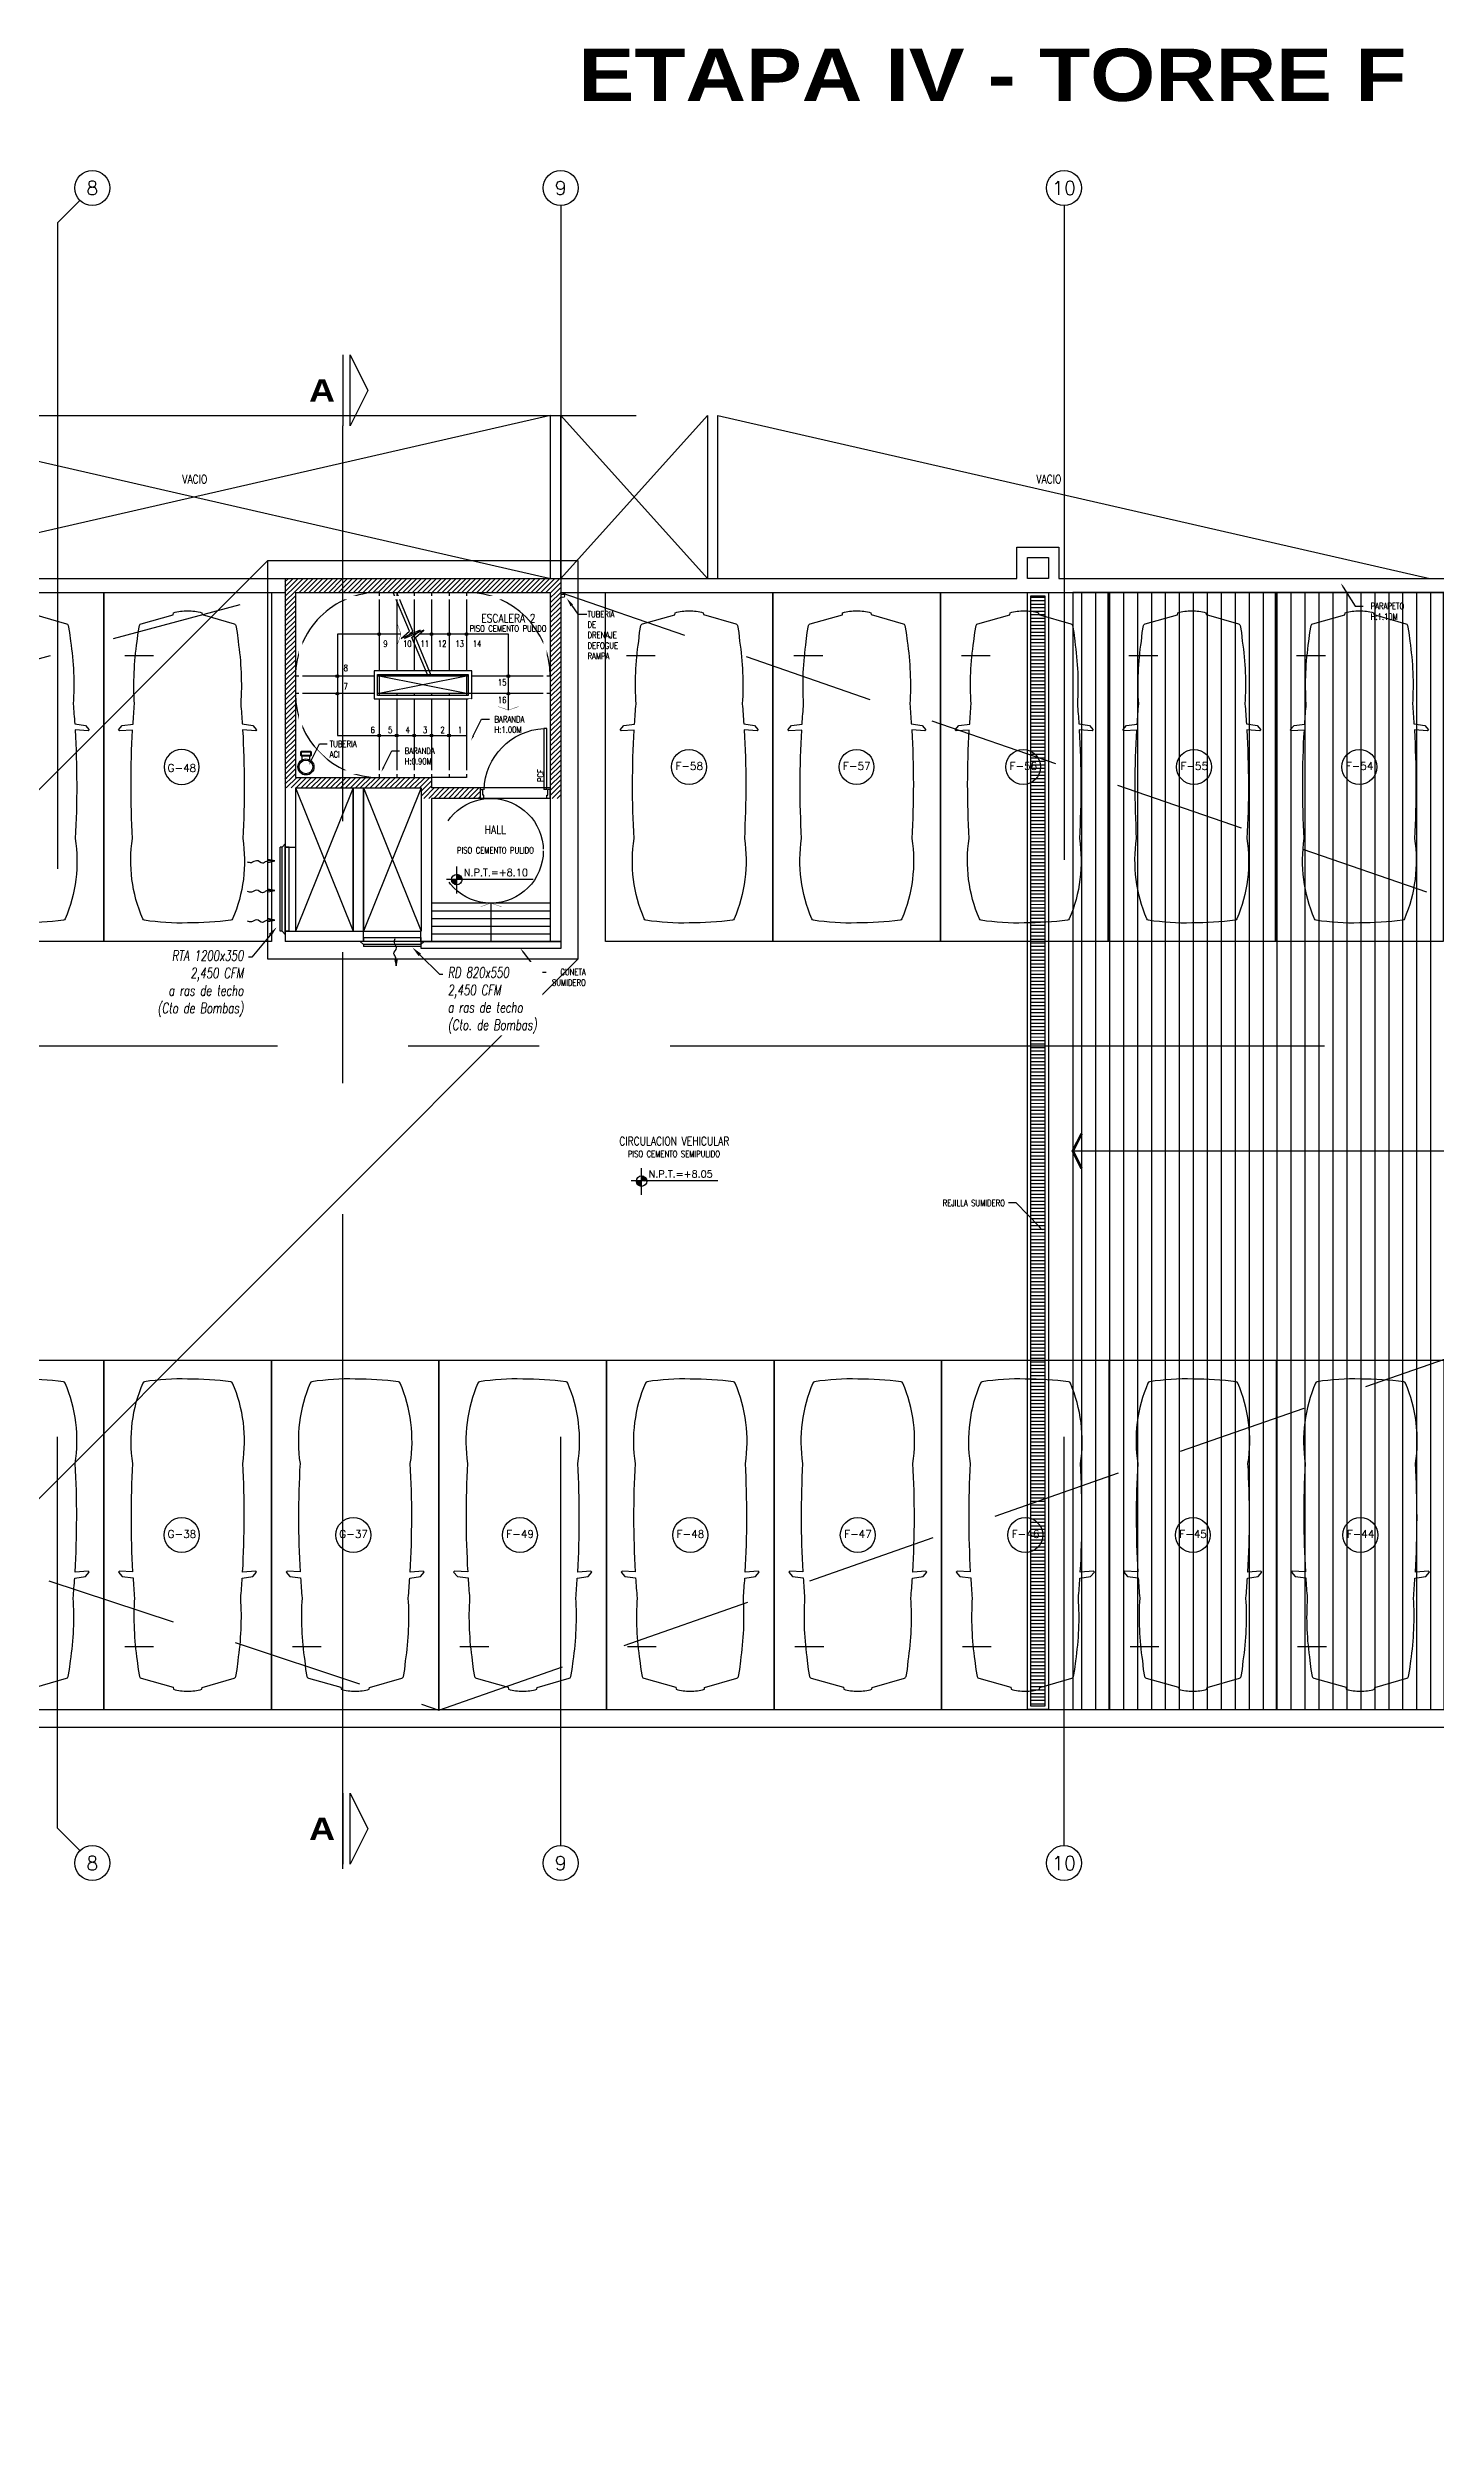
# Model space of a CAD drawing. Extents: x 226317 to 226469, y 8188101 to 8188260.
# Drawn here: x 226388.5 to 226408.38, y 8188101.45 to 8188135.71 of the extents above; entities that cross this region are included whole.
import ezdxf
from ezdxf import colors
from ezdxf.entities.mleader import LeaderData, LeaderLine
from ezdxf.enums import TextEntityAlignment as Align
from ezdxf.math import Vec2, Vec3

# ---------------------------------------------------------------- set-up
doc = ezdxf.new("R2010")
doc.units = 0
doc.header["$LTSCALE"] = 15
doc.set_wipeout_variables(frame=1)
for name, pattern in [('CENTER', [2, 1.25, -0.25, 0.25, -0.25]), ('HIDDEN2', [0.1875, 0.125, -0.0625]), ('PHANTOM', [2.5, 1.25, -0.25, 0.25, -0.25, 0.25, -0.25]), ('PHANTOM2', [1.25, 0.625, -0.125, 0.125, -0.125, 0.125, -0.125])]:
    doc.linetypes.add(name, pattern=pattern)
doc.layers.get('0').update_dxf_attribs({"color": 250})
for name, color, linetype in [('A-BARANDAS', 250, 'Continuous'), ('A-EJES', 250, 'PHANTOM'), ('A-HATCH', 250, 'Continuous'), ('A-LINEAS', 250, 'Continuous'), ('A-MOBILIARIO', 250, 'Continuous'), ('A-MURO BAJO', 250, 'Continuous'), ('A-NIVELES-NPT', 252, 'Continuous'), ('A-NUMERO ESTAC', 250, 'Continuous'), ('A-PROYECCIONES', 250, 'HIDDEN2'), ('A-PUERTAS', 250, 'Continuous'), ('A-TEXTO-ACABADO PISO', 250, 'Continuous'), ('A-TEXTO-AMBIENTES', 252, 'Continuous'), ('A-TEXTO-INDICACIONES', 250, 'Continuous'), ('A_50_CortesElev', 250, 'CENTER'), ('DLP_MURO BAJO', 250, 'Continuous'), ('L-03_EQUIP-ACCES', 160, 'Continuous'), ('L-04_EQ-MED-CONT', 191, 'Continuous'), ('L-06_EQ-FIN-CONT', 141, 'Continuous'), ('L11 Borde Laminas y Ejes', 150, 'Continuous'), ('L3 Equipos y Ductos', 160, 'Continuous'), ('L4 Linea mediana', 191, 'Continuous'), ('L6 Linea fina', 141, 'Continuous'), ('MURO CF 120', 250, 'Continuous')]:
    doc.layers.add(name, color=color, linetype=linetype)
doc.layers.add('A-MUROS', color=252, linetype='Continuous', lineweight=30)
doc.styles.add('JNV ING', font='romans.shx', dxfattribs={"width": 0.7, "oblique": 8, "height": 0.15})
doc.styles.add('R160-75', font='ariblk.ttf', dxfattribs={"height": 0.6})
doc.styles.add('R80', font='romans.shx', dxfattribs={"width": 0.8, "oblique": 15, "height": 0.1})
doc.styles.add('ROMANS', font='romans.shx', dxfattribs={"width": 0.8})
doc.styles.add('TXT_COTAS', font='romans.shx', dxfattribs={"width": 0.8})
pattern_1 = [(45, (226441.91055, 8188123.057414), (-0.03535534, 0.03535534), [])]

# ---------------------------------------------------------------- blocks, each defined once
blk = doc.blocks.new('*U106')
for p, q in [((587.059, -119.157), (587.059, -119.23)), ((587.219, -119.157), (587.219, -119.23))]:
    blk.add_line(p, q)
for points in [[(587.245, -119.254), (587.245, -119.313, -0.414214), (587.221, -119.337), (587.057, -119.337, -0.414214), (587.033, -119.313), (587.033, -119.254, -0.414214), (587.057, -119.23), (587.221, -119.23, -0.414214)], [(587.229, -119.254), (587.229, -119.313, -0.414214), (587.221, -119.321), (587.057, -119.321, -0.414214), (587.049, -119.313), (587.049, -119.254, -0.414214), (587.057, -119.246), (587.221, -119.246, -0.414214)]]:
    blk.add_lwpolyline(points, format="xyb", close=True)
for radius in [0.164, 0.14]:
    blk.add_circle((587.139, -119.014), radius)
blk = doc.blocks.new('ESC.3')
at = {"layer": 'A-LINEAS'}
blk.add_line((0.6, 0.725, 0), (-1.25, 0.725), dxfattribs=at)
at = {"layer": 'A-LINEAS', "linetype": 'Continuous'}
for p, q in [((-1.25, 0.125), (0, -0.125)), ((-1.25, -0.125), (0, 0.125))]:
    blk.add_line(p, q, dxfattribs=at)
at = {"layer": 'A-LINEAS'}
blk.add_lwpolyline([(-0.311, -0.725), (0.6, -0.725), (0.6, 0.725)], dxfattribs=at)
at = {"layer": 'A-LINEAS', "color": 4, "const_width": 0.005}
for points in [[(-1.703, 0.31), (-1.85, 0.361), (-1.997, 0.31)], [(-0.26, -0.578), (-0.311, -0.725), (-0.26, -0.872)]]:
    blk.add_lwpolyline(points, dxfattribs=at)
at = {"layer": 'A-LINEAS', "linetype": 'Continuous'}
blk.add_lwpolyline([(-1.85, 0.361), (-1.85, -0.725), (-0.572, -0.725)], dxfattribs=at)
for centre in [(-1, 0.725), (-0.75, 0.725), (-0.5, 0.725), (-0.25, 0.725), (0, 0.725), (-1.85, 0.125), (0.6, 0.125), (-1.85, -0.125), (0.6, -0.125), (-1.25, -0.725), (-1, -0.725), (-0.75, -0.725), (0, -0.725)]:
    blk.add_circle(centre, 0.02, dxfattribs=at)
at = {"layer": 'A-MURO BAJO'}
for p, q in [((-1.25, 0.125), (-1.25, 1.325)), ((-1.25, 1.325), (-0.75, 1.325)), ((-1, 0.125), (-1, 1.325)), ((-0.75, 0.125), (-0.75, 1.325)), ((-0.5, 0.125), (-0.5, 1.325)), ((-0.25, 0.125), (-0.25, 1.325)), ((0, 0.125), (0, 1.325)), ((-1.25, 0.125), (0, 0.125)), ((-1.25, -0.125), (-1.25, 0.125)), ((-0.25, 0.125), (1.2, 0.125)), ((0, -0.125), (0, 0.125)), ((-2.45, -0.125), (-1.25, -0.125)), ((-1.25, -0.125), (0, -0.125)), ((-1.25, -1.325), (-1.25, -0.125)), ((-1, -1.325), (-1, -0.125)), ((-0.75, -1.325), (-0.75, -0.125)), ((-0.5, -1.325), (-0.5, -0.125)), ((-0.25, -1.325), (-0.25, -0.125)), ((0, -0.125), (1.2, -0.125)), ((0, -1.325), (0, -0.125))]:
    blk.add_line(p, q, dxfattribs=at)
at = {"layer": 'A-PROYECCIONES'}
for centre, start, end in [((0, 0.125), 0, 90), ((-1.25, -0.125), 180, 270), ((0, -0.125), 270, 0)]:
    blk.add_arc(centre, 1.2, start, end, dxfattribs=at)
blk.add_wipeout([(-1.275, -0.15), (-1.325, -0.2), (0.075, -0.2), (0.075, 0.2), (-1.325, 0.2), (-1.325, -0.2), (-1.275, -0.15), (-1.275, 0.15), (0.025, 0.15), (0.025, -0.15)]).translate(0, 0, 0).dxf.layer = 'A-BARANDAS'
at = {"layer": 'A-BARANDAS', "elevation": 0}
for points in [[(-1.325, 0.2), (-1.325, -0.2), (0.075, -0.2), (0.075, 0.2)], [(0.025, -0.15), (-1.275, -0.15), (-1.275, 0.15), (0.025, 0.15)]]:
    blk.add_lwpolyline(points, close=True, dxfattribs=at)
at = {"layer": 'A-LINEAS', "linetype": 'Continuous'}
for points in [[(-0.75, -0.125), (-0.519, -0.679), (-0.638, -0.783), (-0.362, -0.667), (-0.481, -0.771), (-0.25, -1.325)], [(-0.7, -0.125), (-0.469, -0.679), (-0.588, -0.783), (-0.312, -0.667), (-0.431, -0.771), (-0.2, -1.325)]]:
    blk.add_lwpolyline(points, dxfattribs=at)
at = {"layer": 'A-MURO BAJO'}
blk.add_line((-2.45, 0.125), (-1.25, 0.125), dxfattribs=at)
blk.add_wipeout([(-2.4, 0.2), (-2.35, 0.2), (-2.35, -1.225), (1.1, -1.225), (1.1, 0.722), (0.597, 1.225), (-1.25, 1.225), (-1.25, 1.275), (0.618, 1.275), (1.15, 0.743), (1.15, -1.275), (-2.4, -1.275)]).translate(0, 0, 0).dxf.layer = 'A-BARANDAS'
at = {"xscale": 0.7035271998764586, "yscale": 0.7035271998764586, "zscale": 0.7035271998764586, "rotation": 1.373106700748747e-06}
blk.add_blockref('*U106', (-412.018, 84.904), dxfattribs=at)
blk.add_wipeout([(-1.275, 0.2), (-1.275, 1.225), (-1.25, 1.225), (-1.25, 1.275), (-1.325, 1.275), (-1.325, 0.2)]).translate(0, 0, 0).dxf.layer = 'A-BARANDAS'
blk = doc.blocks.new('A$C5E423DB2')
at = {"layer": 'A-PUERTAS'}
for p, q in [((0.038, 0.1), (0.038, 0.8)), ((0.038, 0.8), (0.073, 0.8)), ((0.073, 0.8), (0.073, 0.1)), ((0.038, 0.1), (0.073, 0.1))]:
    blk.add_line(p, q, dxfattribs=at)
at = {"layer": 'A-PUERTAS', "linetype": 'Continuous'}
for p, q in [((0, 0), (0, 0.1)), ((0, 0.1), (0.028, 0.1)), ((0.028, 0.038), (0.028, 0.1)), ((0.038, 0.038), (0.028, 0.038)), ((0.038, 0), (0.038, 0.038)), ((0.762, 0), (0.762, 0.038)), ((0.762, 0.038), (0.772, 0.038)), ((0.8, 0.1), (0.772, 0.1)), ((0.772, 0.038), (0.772, 0.1)), ((0.8, 0), (0.8, 0.1)), ((0, 0), (0.038, 0)), ((0.8, 0), (0.762, 0))]:
    blk.add_line(p, q, dxfattribs=at)
blk.add_arc((0.037, 0.079), 0.722, 1.6403, 87.0968, dxfattribs=at)
blk = doc.blocks.new('*U78')
at = {"ltscale": 0.5}
blk.add_line((2.1, 4.097), (1.687, 4.097), dxfattribs=at)
blk.add_lwpolyline([(0, 0), (2.4, 0), (2.4, 5), (0, 5)], close=True, dxfattribs=at)
blk.add_lwpolyline([(1.988, 3.029), (2.175, 3.018), (2.189, 3.033), (2.136, 3.092), (1.982, 3.115, 0.005253), (1.961, 3.403, 0.053235), (1.923, 4.298), (1.91, 4.424), (1.891, 4.525), (1.886, 4.535, 0.218656), (1.867, 4.551), (1.406, 4.68), (1.402, 4.708, 0.091554), (1.2, 4.734, 0.09162), (0.998, 4.709), (0.994, 4.682), (0.533, 4.552, 0.218656), (0.514, 4.536), (0.509, 4.527), (0.49, 4.425), (0.477, 4.3, 0.053235), (0.439, 3.404, 0.005253), (0.418, 3.116), (0.264, 3.093), (0.211, 3.034), (0.225, 3.019), (0.412, 3.03, 0.028265), (0.41, 1.476, 0.139924), (0.555, 0.325, 0.272148), (0.579, 0.306, 0.035353), (1.2, 0.266, 0.045639), (1.819, 0.305, 0.272148), (1.843, 0.324, 0.139889), (1.99, 1.475, 0.028265)], format="xyb", close=True, dxfattribs=at)
blk = doc.blocks.new('EJES 1P')
at = {"layer": 'A-EJES', "linetype": 'PHANTOM2'}
for p, q in [((41.898, 5.416), (41.574, 5.092)), ((41.898, -18.221), (41.574, -17.898))]:
    blk.add_line(p, q, dxfattribs=at)
for points in [[(48.784, 5.345), (48.784, -4.158)], [(55.994, 5.345), (55.994, -4.158)], [(41.574, 5.092), (41.574, -4.158)], [(41.574, -17.898), (41.574, -12.292)], [(48.784, -18.151), (48.784, -12.292)], [(55.994, -18.151), (55.994, -12.292)]]:
    blk.add_lwpolyline(points, dxfattribs=at)
at = {"layer": 'A-EJES', "linetype": 'Continuous'}
for centre in [(42.074, 5.592), (48.784, 5.592), (55.994, 5.592), (42.074, -18.398), (48.784, -18.398), (55.994, -18.398)]:
    blk.add_circle(centre, 0.25, dxfattribs=at)
at = {"layer": 'A-EJES', "linetype": 'Continuous', "style": 'ROMANS'}
for s, p in [('8', (42.074, 5.592)), ('9', (48.784, 5.592)), ('10', (55.994, 5.592)), ('8', (42.074, -18.398)), ('9', (48.784, -18.398)), ('10', (55.994, -18.398))]:
    blk.add_text(s, height=0.2, dxfattribs=at).set_placement(p, align=Align.MIDDLE_CENTER)
blk = doc.blocks.new('*U68')
blk.add_line((3, 5.08), (3, -5.08))
blk.add_lwpolyline([(4.02, -5.08), (4.02, 5.08), (6.56, 0)], close=True)
at = {"linetype": 'Continuous', "style": 'R160-75'}
blk.add_attdef('A', text='', height=0.3, dxfattribs=at).set_placement((0, 0), align=Align.MIDDLE_CENTER)
blk = doc.blocks.new('Cortes-Elev.')
at = {"layer": 'A_50_CortesElev', "linetype": 'CENTER', "ltscale": 0.5}
for points in [[(29.87, 16.576), (29.87, 37.239)], [(103.931, 28.354), (-19.094, 28.354)]]:
    blk.add_lwpolyline(points, dxfattribs=at)
ref = blk.add_blockref('*U68', (29.57, 37.747), dxfattribs=dict(at, xscale=0.1000000000000001, yscale=0.1000000000000001, zscale=-0.1000000000000001))
ref.add_attrib('A', 'A', dxfattribs={"layer": '0', "linetype": 'Continuous', "extrusion": (0, 0, -1), "height": 0.32, "style": 'R160-75'}).set_placement((-29.57, 37.747), align=Align.MIDDLE)
ref = blk.add_blockref('*U68', (29.57, 17.148), dxfattribs=dict(at, xscale=0.1000000000000001, yscale=0.1000000000000001, zscale=-0.1000000000000001))
ref.add_attrib('A', 'A', dxfattribs={"layer": '0', "linetype": 'Continuous', "extrusion": (0, 0, -1), "height": 0.32, "style": 'R160-75'}).set_placement((-29.57, 17.148), align=Align.MIDDLE)
blk = doc.blocks.new('SIM NIVEL PLANTA')
at = {"linetype": 'Continuous'}
h = blk.add_hatch(dxfattribs=at)
h.set_pattern_fill('_USER', color=256, scale=0.099996, angle=45, style=0, pattern_type=0)
h.set_pattern_definition([(45, (35396.10581, 26516.4892), (-0.0707080889, 0.0707080889), [])])
h.paths.add_polyline_path([(-17.03, 0), (-15.53, 0, 0.409209), (-17.03, 1.47)])
h.paths.add_polyline_path([(-18.53, 0, 0.419236), (-17.03, -1.53), (-17.03, 0)])
for p, q in [((4.81, 0), (-20, 0)), ((-17.03, -3.97), (-17.03, 3.72))]:
    blk.add_line(p, q)
blk.add_circle((-17.03, -0.03), 1.5, dxfattribs=at)
at = {"style": 'R80'}
blk.add_attdef('N.P.T.+0.00', text='', height=2.03, dxfattribs=at).set_placement((-5.83, 2.01), align=Align.MIDDLE_CENTER)
blk = doc.blocks.new('EJE')
at = {"linetype": 'Continuous'}
blk.add_circle((0, 0), 0.5, dxfattribs=at)
at = {"layer": 'A-TEXTO-INDICACIONES', "style": 'ROMANS'}
blk.add_attdef('EJE', text='', height=0.22, rotation=0, dxfattribs=at).set_placement((0.007, 0.028), align=Align.MIDDLE_CENTER)
blk = doc.blocks.new('flujo11')
at = {"layer": 'L6 Linea fina'}
for p, q in [((0, 0), (-0.02, -0.1)), ((0.021, -0.093), (0, 0))]:
    blk.add_line(p, q, dxfattribs=at)
blk.add_open_spline([(0, 0), (0.006, -0.043), (-0.016, -0.105), (0.061, -0.19), (-0.035, -0.24), (0.037, -0.331), (0.022, -0.372), (0.016, -0.39)], degree=3, knots=[0, 0, 0, 0, 0.0524684, 0.0807049, 0.1300475, 0.160067, 0.1839926, 0.1839926, 0.1839926, 0.1839926], dxfattribs=at)

msp = doc.modelspace()

# ---------------------------------------------------------------- hatches: boundary and pattern name
h = msp.add_hatch()
h.set_pattern_fill('_USER', color=256, scale=0.05, angle=-180, pattern_type=0)
h.set_pattern_definition([(180, (452840.095354, 16376264.942187), (-2e-17, -0.05), [])])
h.paths.add_polyline_path([(226402.7871, 8188111.9596), (226402.5871, 8188111.9596), (226402.5871, 8188127.8596), (226402.7871, 8188127.8596)])
at = {"layer": 'A-HATCH'}
h = msp.add_hatch(dxfattribs=at)
h.set_pattern_fill('_USER', color=8, scale=0.2, angle=90, pattern_type=0)
h.set_pattern_definition([(90, (226435.11709, 8188120.0992), (-0.2, 1e-17), [])])
h.paths.add_polyline_path([(226403.1871, 8188111.9096), (226434.8671, 8188111.9096), (226434.8671, 8188127.9096), (226403.1871, 8188127.9096)])
h = msp.add_hatch(dxfattribs=at)
h.set_pattern_fill('_USER', color=256, scale=0.11, pattern_type=0)
h.set_pattern_definition([(0, (226399.80116, 8188122.90961), (0, 0.11), [])])
h.paths.add_polyline_path([(226395.7021, 8188122.9096), (226395.7021, 8188123.4595), (226394.0021, 8188123.4596), (226394.0021, 8188122.9096)])
at = {"layer": 'MURO CF 120'}
h = msp.add_hatch(dxfattribs=at)
h.set_pattern_fill('_USER', color=256, scale=0.05, angle=45, style=0, pattern_type=0)
h.set_pattern_definition(pattern_1)
h.paths.add_polyline_path([(226392.0521, 8188125.2596), (226391.9019, 8188125.2596), (226391.9019, 8188128.1096), (226392.0521, 8188128.1096)])
h = msp.add_hatch(dxfattribs=at)
h.set_pattern_fill('_USER', color=256, scale=0.05, angle=45, style=0, pattern_type=0)
h.set_pattern_definition(pattern_1)
h.paths.add_polyline_path([(226392.0521, 8188128.1096), (226395.8521, 8188128.1096), (226395.8521, 8188127.9096), (226392.0521, 8188127.9096)])
h = msp.add_hatch(dxfattribs=at)
h.set_pattern_fill('_USER', color=256, scale=0.05, angle=45, style=0, pattern_type=0)
h.set_pattern_definition(pattern_1)
h.paths.add_polyline_path([(226395.7021, 8188127.9096), (226395.8521, 8188127.9096), (226395.8521, 8188124.9596), (226395.7021, 8188124.9596)])
h = msp.add_hatch(dxfattribs=at)
h.set_pattern_fill('_USER', color=256, scale=0.05, angle=45, style=0, pattern_type=0)
h.set_pattern_definition(pattern_1)
h.paths.add_polyline_path([(226394.0021, 8188125.1095), (226391.9019, 8188125.1096), (226391.9019, 8188125.2596), (226394.0021, 8188125.2595)])
h = msp.add_hatch(dxfattribs=at)
h.set_pattern_fill('_USER', color=256, scale=0.05, angle=45, style=0, pattern_type=0)
h.set_pattern_definition(pattern_1)
h.paths.add_polyline_path([(226394.7021, 8188125.1096), (226393.8521, 8188125.1096), (226393.8521, 8188124.9596), (226394.7021, 8188124.9596)])

# ---------------------------------------------------------------- linework, layer by layer
msp.add_line((226403.1871, 8188119.9096), (226434.8671, 8188119.9096))
msp.add_lwpolyline([(226346.2322, 8188130.5661), (226370.5841, 8188130.4457), (226370.654, 8188130.849), (226370.7419, 8188130.057), (226370.7896, 8188130.4457), (226396.9321, 8188130.4457)])
for points in [[(226402.8371, 8188111.9096), (226402.5371, 8188111.9096), (226402.5371, 8188127.9096), (226402.8371, 8188127.9096)], [(226402.7871, 8188111.9596), (226402.5871, 8188111.9596), (226402.5871, 8188127.8596), (226402.7871, 8188127.8596)]]:
    msp.add_lwpolyline(points, close=True)
at = {"const_width": 0.0375}
msp.add_lwpolyline([(226403.3142, 8188119.6581), (226403.1871, 8188119.9096), (226403.3142, 8188120.1581)], dxfattribs=at)
at = {"layer": 'A-HATCH'}
for p, q in [((226395.7021, 8188123.4595), (226394.002, 8188123.4596)), ((226395.7021, 8188122.9096), (226394.0021, 8188122.9096))]:
    msp.add_line(p, q, dxfattribs=at)
at = {"layer": 'A-LINEAS'}
msp.add_lwpolyline([(226403.1871, 8188111.9096), (226434.8671, 8188111.9096), (226434.8671, 8188127.9096), (226403.1871, 8188127.9096)], close=True, dxfattribs=at)
at = {"layer": 'A-LINEAS', "const_width": 0.005}
msp.add_lwpolyline([(226394.9994, 8188123.4087), (226394.852, 8188123.4596), (226394.7046, 8188123.4087)], dxfattribs=at)
at = {"layer": 'A-LINEAS', "linetype": 'Continuous'}
msp.add_lwpolyline([(226394.852, 8188123.4596), (226394.852, 8188122.9164)], dxfattribs=at)
at = {"layer": 'A-LINEAS', "elevation": 0}
msp.add_lwpolyline([(226395.8521, 8188122.9096), (226395.8521, 8188122.8096), (226393.8521, 8188122.8096), (226393.8521, 8188122.9096)], close=True, dxfattribs=at)
at = {"layer": 'A-MURO BAJO'}
for p, q in [((226385.5027, 8188130.4457, 0), (226395.7031, 8188128.1096, 0)), ((226395.7032, 8188130.4457, 0), (226385.5027, 8188128.1095)), ((226397.9532, 8188130.4457, 0), (226395.8531, 8188128.1096, 0)), ((226395.8532, 8188130.4457, 0), (226397.9532, 8188128.1096, 0)), ((226397.9532, 8188130.4457, 0), (226397.9532, 8188128.1098, 0)), ((226398.1032, 8188128.1098, 0), (226398.1033, 8188130.4457, 0)), ((226398.1033, 8188130.4457, 0), (226408.3033, 8188128.1096, 0))]:
    msp.add_line(p, q, dxfattribs=at)
at = {"layer": 'A-MURO BAJO', "elevation": 0}
for points in [[(226395.7031, 8188128.1097), (226395.7032, 8188130.4457)], [(226395.8531, 8188128.1092), (226395.8532, 8188130.4457)]]:
    msp.add_lwpolyline(points, dxfattribs=at)
at = {"layer": 'A-MURO BAJO'}
for points in [[(226372.6528, 8188128.1096), (226373.9971, 8188128.1096), (226373.9971, 8188128.5596), (226374.5971, 8188128.5596), (226374.5971, 8188128.1096), (226391.9021, 8188128.1096)], [(226395.8521, 8188128.1096), (226402.3871, 8188128.1096), (226402.3871, 8188128.5596), (226402.9871, 8188128.5596), (226402.9871, 8188128.1096), (226420.8531, 8188128.1095)], [(226330.6266, 8188118.3465), (226332.2138, 8188111.6596), (226463.9571, 8188111.6596)], [(226348.3928, 8188111.9096), (226463.7071, 8188111.9096), (226463.7071, 8188116.9096)]]:
    msp.add_lwpolyline(points, dxfattribs=at)
at = {"layer": 'A-MUROS'}
for p, q in [((226391.9021, 8188128.1096), (226395.8521, 8188128.1096)), ((226394.7021, 8188124.9596), (226394.0021, 8188124.9596)), ((226394.0021, 8188124.9596), (226394.0021, 8188122.9096)), ((226394.0021, 8188122.9096), (226391.9021, 8188122.9096)), ((226392.0521, 8188123.0596), (226393.8521, 8188123.0596)), ((226395.8521, 8188122.9096), (226395.7021, 8188122.9096))]:
    msp.add_line(p, q, dxfattribs=at)
at = {"layer": 'A-PROYECCIONES'}
msp.add_line((226395.7021, 8188124.9596), (226394.7021, 8188124.9596), dxfattribs=at)
msp.add_lwpolyline([(226402.5371, 8188128.1096), (226402.5371, 8188128.4096), (226402.8371, 8188128.4096), (226402.8371, 8188128.1096)], close=True, dxfattribs=at)
msp.add_circle((226394.8521, 8188124.2096), 0.75, dxfattribs=at)
at = {"layer": 'A_50_CortesElev', "color": 8}
for points in [[(226391.6521, 8188128.3596), (226370.4389, 8188107.1464)], [(226396.1031, 8188122.6596), (226374.8899, 8188101.4464)]]:
    msp.add_lwpolyline(points, dxfattribs=at)
at = {"layer": 'L-03_EQUIP-ACCES', "ltscale": 1.5}
for p, q in [((226391.9021, 8188123.0096), (226391.9021, 8188124.3096)), ((226391.9621, 8188124.2596), (226391.9021, 8188124.2596)), ((226391.9621, 8188123.0596), (226391.9021, 8188123.0596)), ((226393.897, 8188122.9092), (226392.977, 8188122.9092)), ((226393.027, 8188122.9692), (226393.027, 8188122.9092)), ((226393.847, 8188122.9692), (226393.847, 8188122.9092))]:
    msp.add_line(p, q, dxfattribs=at)
at = {"layer": 'L-04_EQ-MED-CONT', "ltscale": 1.5}
for p, q in [((226391.9021, 8188124.3096), (226391.8621, 8188124.2596)), ((226391.8621, 8188123.0596), (226391.8621, 8188124.2596)), ((226391.8621, 8188123.0596), (226391.9021, 8188123.0096)), ((226392.977, 8188122.9092), (226393.027, 8188122.8692)), ((226393.847, 8188122.8692), (226393.897, 8188122.9092)), ((226393.847, 8188122.8692), (226393.027, 8188122.8692))]:
    msp.add_line(p, q, dxfattribs=at)
at = {"layer": 'L-06_EQ-FIN-CONT', "ltscale": 1.5}
for p, q in [((226391.8321, 8188123.0596), (226391.8321, 8188124.2596)), ((226391.8621, 8188124.2596), (226391.8321, 8188124.2596)), ((226391.8621, 8188123.0596), (226391.8321, 8188123.0596)), ((226393.027, 8188122.8692), (226393.027, 8188122.8392)), ((226393.847, 8188122.8392), (226393.027, 8188122.8392)), ((226393.847, 8188122.8692), (226393.847, 8188122.8392))]:
    msp.add_line(p, q, dxfattribs=at)
at = {"layer": 'L3 Equipos y Ductos'}
for points in [[(226391.9621, 8188123.0596), (226391.9621, 8188124.2596)], [(226393.027, 8188122.9692), (226393.847, 8188122.9692)]]:
    msp.add_lwpolyline(points, dxfattribs=at)
at = {"layer": 'L4 Linea mediana'}
for points in [[(226391.9021, 8188124.2596), (226392.0521, 8188124.2596)], [(226393.027, 8188122.9092), (226393.027, 8188123.0593)]]:
    msp.add_lwpolyline(points, dxfattribs=at)

# ---------------------------------------------------------------- block references
msp.add_blockref('EJES 1P', (226347.0678, 8188128.1096))
at = {"layer": 'A-MOBILIARIO', "color": 8, "xscale": -1}
msp.add_blockref('*U78', (226389.3071, 8188122.9096), dxfattribs=at)
at = {"layer": 'A-MOBILIARIO', "xscale": -1}
for p in [(226391.7071, 8188122.9096), (226398.8921, 8188122.9096), (226401.2921, 8188122.9096), (226403.6921, 8188122.9096), (226406.0921, 8188122.9096), (226408.4921, 8188122.9096)]:
    msp.add_blockref('*U78', p, dxfattribs=at)
at = {"layer": 'A-MOBILIARIO', "color": 8, "rotation": 180}
msp.add_blockref('*U78', (226389.3071, 8188116.9096), dxfattribs=at)
at = {"layer": 'A-MOBILIARIO', "rotation": 180}
for p in [(226391.7071, 8188116.9096), (226394.1071, 8188116.9096), (226396.5071, 8188116.9096), (226398.9071, 8188116.9096), (226401.3071, 8188116.9096), (226403.7071, 8188116.9096), (226406.1071, 8188116.9096), (226408.5071, 8188116.9096)]:
    msp.add_blockref('*U78', p, dxfattribs=at)
at = {"layer": 'A-NIVELES-NPT', "xscale": 0.05, "yscale": 0.05, "zscale": 0.05}
for p, values in [((226395.2142, 8188123.7981), {'N.P.T.+0.00': 'N.P.T.=+8.10'}), ((226397.862, 8188119.48), {'N.P.T.+0.00': 'N.P.T.=+8.05'})]:
    msp.add_blockref('SIM NIVEL PLANTA', p, dxfattribs=at).add_auto_attribs(values)
at = {"layer": 'A-NUMERO ESTAC'}
ref = msp.add_blockref('EJE', (226390.4223, 8188125.4093), dxfattribs=dict(at, xscale=-0.5, yscale=0.5, zscale=0.5, rotation=180))
ref.add_attrib('EJE', 'G-48', dxfattribs={"layer": 'A-TEXTO-INDICACIONES', "height": 0.11, "rotation": 360, "style": 'ROMANS'}).set_placement((226390.4257, 8188125.3955), align=Align.MIDDLE_CENTER)
at = {"layer": 'A-NUMERO ESTAC', "xscale": 0.5, "yscale": 0.5, "zscale": 0.5}
for p, values in [((226397.6895, 8188125.4096), {'EJE': 'F-58'}), ((226400.0895, 8188125.4096), {'EJE': 'F-57'}), ((226402.4763, 8188125.4096), {'EJE': 'F-56'}), ((226404.9243, 8188125.4096), {'EJE': 'F-55'}), ((226407.2921, 8188125.4096), {'EJE': 'F-54'}), ((226390.4223, 8188114.4094), {'EJE': 'G-38'}), ((226392.8815, 8188114.4094), {'EJE': 'G-37'}), ((226395.2669, 8188114.4096), {'EJE': 'F-49'}), ((226397.7071, 8188114.4096), {'EJE': 'F-48'}), ((226400.1071, 8188114.4096), {'EJE': 'F-47'}), ((226402.5071, 8188114.4096), {'EJE': 'F-46'}), ((226404.9071, 8188114.4096), {'EJE': 'F-45'}), ((226407.3071, 8188114.4096), {'EJE': 'F-44'})]:
    msp.add_blockref('EJE', p, dxfattribs=at).add_auto_attribs(values)
at = {"layer": 'L4 Linea mediana'}
for p, rotation in [((226391.7544, 8188124.0637), 270), ((226391.7544, 8188123.6404), 270), ((226393.4956, 8188122.5606, 0), 180)]:
    msp.add_blockref('flujo11', p, dxfattribs=dict(at, rotation=rotation))

# ---------------------------------------------------------------- texts
at = {"layer": 'A-TEXTO-ACABADO PISO', "char_height": 0.09, "attachment_point": 2, "style": 'ROMANS'}
for s, insert in [('PISO CEMENTO PULIDO', (226394.9163, 8188124.2613)), ('PISO CEMENTO SEMIPULIDO', (226397.4738, 8188119.9129))]:
    msp.add_mtext_dynamic_manual_height_columns(s, width=1.586307, gutter_width=12.5, heights=[0], dxfattribs=dict(at, insert=insert))
at = {"layer": 'A-TEXTO-AMBIENTES', "char_height": 0.12, "width": 2.556211, "attachment_point": 5, "style": 'ROMANS'}
for s, insert in [('VACIO', (226390.6097, 8188129.5317)), ('VACIO', (226402.8447, 8188129.5317)), ('HALL ', (226394.9156, 8188124.5125)), ('CIRCULACION VEHICULAR', (226397.4788, 8188120.0502, 0))]:
    msp.add_mtext(s, dxfattribs=dict(at, insert=insert))
at = {"layer": 'L11 Borde Laminas y Ejes', "style": 'R160-75'}
msp.add_text('ETAPA IV - TORRE F', height=0.75, dxfattribs=at).set_placement((226402.0366, 8188134.9477), align=Align.CENTER)

# ---------------------------------------------------------------- leaders
at = {"layer": 'A-TEXTO-INDICACIONES'}
ml = msp.add_multileader_mtext('Standard', dxfattribs=at)
ml.set_content('\\pxsm1,ql,t16;TUBERIA DE DRENAJE DEFOGUE RAMPA', color=256, style='ROMANS')
ml.set_leader_properties(color=7)
ml.build(insert=Vec2(0, 0))
ml.multileader.update_dxf_attribs({"dogleg_length": 1.3073, "arrow_head_size": 0.13, "scale": 0.1})
ctx = ml.context
ctx.base_point, ctx.scale, ctx.char_height, ctx.arrow_head_size, ctx.landing_gap_size, ctx.plane_origin = Vec3(226396.2257, 8188127.5978), 0.1, 0.09, 0.13, 0.01, Vec3(226396.0161, 8188127.2284)
notes = []
notes.append((ctx, [(0, (1, 1, 0), (226396.095, 8188127.5978), (1, 0), 0.1307, [(0, [(226395.9364, 8188127.8304)], 0, [])])]))
ctx.mtext.insert, ctx.mtext.width, ctx.mtext.defined_height, ctx.mtext.flow_direction = Vec3(226396.2357, 8188127.6428), 1.25953, 0.0437, 5
ml = msp.add_multileader_mtext('Standard', dxfattribs=at)
ml.set_content('\\pxsm1,ql,t16;PARAPETO\\PH:1.10M', color=256, style='TXT_COTAS')
ml.set_leader_properties(color=256)
ml.build(insert=Vec2(0, 0))
ml.multileader.update_dxf_attribs({"dogleg_length": 0.1105, "arrow_head_size": 0.07})
ctx = ml.context
ctx.base_point, ctx.char_height, ctx.arrow_head_size, ctx.landing_gap_size, ctx.plane_origin = Vec3(226407.345, 8188127.7134), 0.09, 0.07, 0.05, Vec3(226407.0813, 8188127.2731)
ctx.text_align_type = 2
notes.append((ctx, [(0, (1, 1, 0), (226407.2345, 8188127.7134), (1, 0), 0.1105, [(0, [(226407.0252, 8188128.0435)], 0, [])])]))
ctx.mtext.insert, ctx.mtext.width, ctx.mtext.defined_height, ctx.mtext.alignment, ctx.mtext.flow_direction = Vec3(226407.9059, 8188127.7584), 0.451588, 0.4369, 3, 5
ml = msp.add_multileader_mtext('Standard', dxfattribs=at)
ml.set_content('CUNETA SUMIDERO', color=256, style='TXT_COTAS')
ml.set_leader_properties(color=7)
ml.build(insert=Vec2(0, 0))
ml.multileader.update_dxf_attribs({"dogleg_length": 0.1105, "arrow_head_size": 0.07})
ctx = ml.context
ctx.base_point, ctx.char_height, ctx.arrow_head_size, ctx.landing_gap_size, ctx.plane_origin = Vec3(226395.643, 8188122.4722), 0.09, 0.07, 0.05, Vec3(226396.0238, 8188121.7175)
ctx.text_align_type = 2
notes.append((ctx, [(0, (1, 1, 0), (226395.5325, 8188122.4722), (1, 0), 0.1105, [(0, [(226395.2731, 8188122.8138)], 0, [])])]))
ctx.mtext.insert, ctx.mtext.width, ctx.mtext.alignment, ctx.mtext.flow_direction = Vec3(226396.2107, 8188122.5172), 0.614282, 3, 5
ml = msp.add_multileader_mtext('Standard', dxfattribs=at)
ml.set_content('REJILLA SUMIDERO', color=256, style='TXT_COTAS')
ml.set_leader_properties(color=7)
ml.build(insert=Vec2(0, 0))
ml.multileader.update_dxf_attribs({"dogleg_length": 0.1105, "arrow_head_size": 0.07})
ctx = ml.context
ctx.base_point, ctx.char_height, ctx.arrow_head_size, ctx.landing_gap_size, ctx.plane_origin = Vec3(226401.1813, 8188119.1651), 0.09, 0.07, 0.05, Vec3(226401.5825, 8188118.6401)
ctx.text_align_type = 2
notes.append((ctx, [(1, (1, 1, 0), (226402.3758, 8188119.1651), (-1, 0), 0.1105, [(0, [(226402.7575, 8188118.7715)], 0, [])])]))
ctx.mtext.insert, ctx.mtext.width, ctx.mtext.alignment, ctx.mtext.flow_direction = Vec3(226402.2153, 8188119.2101), 1.012012, 3, 5
for ctx, leaders in notes:
    for number, flags, end, landing, length, lines in leaders:
        leader = LeaderData()
        leader.index, (leader.has_last_leader_line, leader.has_dogleg_vector, leader.attachment_direction) = number, flags
        leader.last_leader_point, leader.dogleg_vector, leader.dogleg_length = Vec3(end), Vec3(landing), length
        for number, points, colour, breaks in lines:
            line = LeaderLine()
            line.index, line.vertices, line.color, line.breaks = number, Vec3.list(points), colors.encode_raw_color(colour), breaks
            leader.lines.append(line)
        ctx.leaders.append(leader)

# ---------------------------------------------------------------- next in the draw order: block references
at = {"rotation": 179.9999986268934}
msp.add_blockref('ESC.3', (226393.2521, 8188126.5846), dxfattribs=at)

# ---------------------------------------------------------------- next in the draw order: linework, layer by layer
for points in [[(226392.0521, 8188125.1096), (226392.877, 8188123.0596), (226392.8771, 8188125.1096), (226392.0521, 8188123.0596)], [(226393.8521, 8188125.1096), (226393.0272, 8188123.0596), (226393.027, 8188125.1096), (226393.8521, 8188123.0596)]]:
    msp.add_lwpolyline(points)
msp.add_circle((226395.8821, 8188127.8601), 0.025)
at = {"layer": 'A-MURO BAJO'}
msp.add_line((226372.6528, 8188127.9096), (226391.9021, 8188127.9096), dxfattribs=at)
msp.add_lwpolyline([(226395.8521, 8188127.9096), (226420.8531, 8188127.9096)], dxfattribs=at)
at = {"layer": 'A-MUROS'}
for p, q in [((226391.9021, 8188128.1096), (226391.9021, 8188122.9096)), ((226395.8521, 8188128.1096), (226395.8521, 8188122.9096)), ((226392.0521, 8188127.9096), (226392.0521, 8188125.2596)), ((226392.0521, 8188127.9096), (226395.7021, 8188127.9096)), ((226395.7021, 8188127.9096), (226395.7021, 8188122.9096)), ((226392.0521, 8188125.2596), (226394.0021, 8188125.2595)), ((226392.0521, 8188125.1096), (226392.0521, 8188123.0596)), ((226392.0521, 8188125.1096), (226393.8521, 8188125.1096)), ((226392.877, 8188125.1096), (226392.877, 8188123.0596)), ((226393.027, 8188125.1096), (226393.027, 8188123.0596)), ((226393.8521, 8188125.1096), (226393.8521, 8188123.0596)), ((226394.0021, 8188125.2596), (226394.0021, 8188125.1096)), ((226394.7021, 8188125.1096), (226394.0021, 8188125.1096)), ((226394.7021, 8188124.9596), (226394.7021, 8188125.1096))]:
    msp.add_line(p, q, dxfattribs=at)
at = {"layer": 'A-PROYECCIONES'}
for p, q in [((226332.4114, 8188111.9096), (226391.9021, 8188127.9095)), ((226345.8033, 8188127.9096), (226394.1071, 8188111.9027)), ((226394.1071, 8188111.9027), (226439.9921, 8188127.9096)), ((226395.8521, 8188127.9096), (226442.1071, 8188111.9096)), ((226395.7021, 8188125.1096), (226394.7021, 8188125.1096))]:
    msp.add_line(p, q, dxfattribs=at)
at = {"layer": 'A_50_CortesElev', "color": 8, "lineweight": 30}
msp.add_lwpolyline([(226391.6521, 8188122.6596), (226396.1031, 8188122.6596), (226396.1031, 8188128.3596), (226391.6521, 8188128.3596)], close=True, dxfattribs=at)

# ---------------------------------------------------------------- next in the draw order: block references
at = {"layer": 'A-PUERTAS', "linetype": 'Continuous', "xscale": -1.250002642195022, "yscale": 1.250002642195022, "zscale": 1.250002642195022, "rotation": 359.9988857674264}
msp.add_blockref('A$C5E423DB2', (226395.7021, 8188124.9596), dxfattribs=at)
at = {"layer": 'A_50_CortesElev'}
msp.add_blockref('Cortes-Elev.', (226362.8621, 8188093.0552), dxfattribs=at)
at = {"layer": 'DLP_MURO BAJO'}
msp.add_blockref('EJES 1P', (226347.0678, 8188128.1096), dxfattribs=at)

# ---------------------------------------------------------------- next in the draw order: texts
at = {"layer": 'A-TEXTO-ACABADO PISO', "insert": (226395.0962, 8188127.4379, 0), "char_height": 0.09, "attachment_point": 2, "style": 'ROMANS'}
msp.add_mtext_dynamic_manual_height_columns('PISO CEMENTO PULIDO', width=1.155931, gutter_width=12.5, heights=[0], dxfattribs=at)
at = {"layer": 'A-TEXTO-AMBIENTES', "insert": (226395.1012, 8188127.5388), "char_height": 0.12, "width": 0.868355, "attachment_point": 5, "style": 'ROMANS'}
msp.add_mtext('ESCALERA 2', dxfattribs=at)
at = {"layer": 'A-TEXTO-INDICACIONES', "style": 'ROMANS', "width": 0.8}
for s, p in [('9', (226393.371, 8188127.1287)), ('10', (226393.7153, 8188127.1287)), ('11', (226393.9653, 8188127.1287)), ('12', (226394.2153, 8188127.1287)), ('13', (226394.4653, 8188127.1287)), ('14', (226394.7153, 8188127.1287)), ('8', (226392.8036, 8188126.7834)), ('7', (226392.8036, 8188126.5215)), ('15', (226395.075, 8188126.5748)), ('16', (226395.075, 8188126.3248)), ('6', (226393.1893, 8188125.8949)), ('5', (226393.4393, 8188125.8949)), ('4', (226393.6893, 8188125.8949)), ('3', (226393.9393, 8188125.8949)), ('2', (226394.1893, 8188125.8949)), ('1', (226394.4393, 8188125.8949))]:
    msp.add_text(s, height=0.09, dxfattribs=at).set_placement(p, align=Align.RIGHT)
msp.add_text('PCF', height=0.09, rotation=90, dxfattribs=at).set_placement((226395.6073, 8188125.1925))

# ---------------------------------------------------------------- next in the draw order: leaders
at = {"layer": 'A-TEXTO-INDICACIONES'}
ml = msp.add_multileader_mtext('Standard', dxfattribs=at)
ml.set_content('\\pxsm1,ql;BARANDA \\P\\pt16;H:1.00M', color=256, style='TXT_COTAS')
ml.set_leader_properties(color=256)
ml.build(insert=Vec2(0, 0))
ml.multileader.update_dxf_attribs({"dogleg_length": 0.1105, "arrow_head_size": 0.07})
ctx = ml.context
ctx.base_point, ctx.char_height, ctx.arrow_head_size, ctx.landing_gap_size, ctx.plane_origin = Vec3(226394.8295, 8188126.0933), 0.09, 0.07, 0.05, Vec3(226394.5658, 8188125.6531)
ctx.text_align_type = 2
notes = []
notes.append((ctx, [(0, (1, 1, 0), (226394.719, 8188126.0933), (1, 0), 0.1105, [(0, [(226394.5682, 8188125.7922)], 0, [])])]))
ctx.mtext.insert, ctx.mtext.width, ctx.mtext.defined_height, ctx.mtext.alignment, ctx.mtext.flow_direction = Vec3(226395.3389, 8188126.1383), 0.4362, 0.4369, 3, 5
ml = msp.add_multileader_mtext('Standard', dxfattribs=at)
ml.set_content('\\pxsm1,ql,t16;TUBERIA ACI', color=256, style='TXT_COTAS')
ml.set_leader_properties(color=256)
ml.build(insert=Vec2(0, 0))
ml.multileader.update_dxf_attribs({"dogleg_length": 0.1105, "arrow_head_size": 0.07})
ctx = ml.context
ctx.base_point, ctx.char_height, ctx.arrow_head_size, ctx.landing_gap_size, ctx.plane_origin = Vec3(226392.5067, 8188125.7404), 0.09, 0.07, 0.05, Vec3(226392.2429, 8188125.3002)
ctx.text_align_type = 2
notes.append((ctx, [(0, (1, 1, 0), (226392.3962, 8188125.7404), (1, 0), 0.1105, [(0, [(226392.2454, 8188125.4393)], 0, [])])]))
ctx.mtext.insert, ctx.mtext.width, ctx.mtext.defined_height, ctx.mtext.alignment, ctx.mtext.flow_direction = Vec3(226392.9784, 8188125.7854), 0.4362, 0.4369, 3, 5
ml = msp.add_multileader_mtext('Standard', dxfattribs=at)
ml.set_content('\\pxsm1,ql;BARANDA \\P\\pt16;H:0.90M', color=256, style='TXT_COTAS')
ml.set_leader_properties(color=256)
ml.build(insert=Vec2(0, 0))
ml.multileader.update_dxf_attribs({"dogleg_length": 0.1105, "arrow_head_size": 0.07})
ctx = ml.context
ctx.base_point, ctx.char_height, ctx.arrow_head_size, ctx.landing_gap_size, ctx.plane_origin = Vec3(226393.5431, 8188125.6407), 0.09, 0.07, 0.05, Vec3(226393.2794, 8188125.2004)
ctx.text_align_type = 2
notes.append((ctx, [(0, (1, 1, 0), (226393.4326, 8188125.6407), (1, 0), 0.1105, [(0, [(226393.2818, 8188125.3396)], 0, [])])]))
ctx.mtext.insert, ctx.mtext.width, ctx.mtext.defined_height, ctx.mtext.alignment, ctx.mtext.flow_direction = Vec3(226394.0525, 8188125.6857), 0.4362, 0.4369, 3, 5
for ctx, leaders in notes:
    for number, flags, end, landing, length, lines in leaders:
        leader = LeaderData()
        leader.index, (leader.has_last_leader_line, leader.has_dogleg_vector, leader.attachment_direction) = number, flags
        leader.last_leader_point, leader.dogleg_vector, leader.dogleg_length = Vec3(end), Vec3(landing), length
        for number, points, colour, breaks in lines:
            line = LeaderLine()
            line.index, line.vertices, line.color, line.breaks = number, Vec3.list(points), colors.encode_raw_color(colour), breaks
            leader.lines.append(line)
        ctx.leaders.append(leader)

# ---------------------------------------------------------------- next in the draw order: leaders
at = {"layer": 'L6 Linea fina'}
ml = msp.add_multileader_mtext('Standard', dxfattribs=at)
ml.set_content('RTA 1200x350\\P2,450 CFM\\Pa ras de techo\\P(Cto de Bombas)', color=12, style='JNV ING')
ml.set_leader_properties(color=256, linetype='ByLayer', lineweight=-1)
ml.build(insert=Vec2(0, 0))
ml.multileader.update_dxf_attribs({"dogleg_length": 0.05, "arrow_head_size": 0.15})
ctx = ml.context
ctx.base_point, ctx.char_height, ctx.arrow_head_size, ctx.landing_gap_size, ctx.plane_origin = Vec3(226389.8535, 8188122.6833, 0), 0.15, 0.15, 0.07, Vec3(226391.8322, 8188123.1168, 0)
ctx.text_align_type = 2
notes = []
notes.append((ctx, [(0, (1, 1, 0), (226391.4275, 8188122.6833, 0), (-1, 0), 0.05, [(0, [(226391.7834, 8188123.1168, 0)], 0, [])])]))
ctx.mtext.insert, ctx.mtext.alignment, ctx.mtext.flow_direction = Vec3(226391.3075, 8188122.7833, 0), 3, 5
ctx.mtext.has_bg_fill, ctx.mtext.bg_color, ctx.mtext.bg_scale_factor, ctx.mtext.bg_transparency, ctx.mtext.use_window_bg_color = 1, -1027028792, 1.5, 0, 1
ml = msp.add_multileader_mtext('Standard', dxfattribs=at)
ml.set_content('RD 820x550\\P2,450 CFM\\Pa ras de techo\\P(Cto. de Bombas)', color=12, style='JNV ING')
ml.set_leader_properties(color=256, linetype='ByLayer', lineweight=-1)
ml.build(insert=Vec2(0, 0))
ml.multileader.update_dxf_attribs({"dogleg_length": 0.05, "arrow_head_size": 0.15})
ctx = ml.context
ctx.base_point, ctx.char_height, ctx.arrow_head_size, ctx.landing_gap_size, ctx.plane_origin = Vec3(226394.1634, 8188122.4412, 0), 0.15, 0.15, 0.07, Vec3(226393.7079, 8188122.7944, 0)
notes.append((ctx, [(0, (1, 1, 0), (226394.1134, 8188122.4412, 0), (1, 0), 0.05, [(0, [(226393.7267, 8188122.824, 0)], 0, [])])]))
ctx.mtext.insert, ctx.mtext.flow_direction = Vec3(226394.2334, 8188122.5412, 0), 5
ctx.mtext.has_bg_fill, ctx.mtext.bg_color, ctx.mtext.bg_scale_factor, ctx.mtext.bg_transparency, ctx.mtext.use_window_bg_color = 1, -1027028792, 1.5, 0, 1
for ctx, leaders in notes:
    for number, flags, end, landing, length, lines in leaders:
        leader = LeaderData()
        leader.index, (leader.has_last_leader_line, leader.has_dogleg_vector, leader.attachment_direction) = number, flags
        leader.last_leader_point, leader.dogleg_vector, leader.dogleg_length = Vec3(end), Vec3(landing), length
        for number, points, colour, breaks in lines:
            line = LeaderLine()
            line.index, line.vertices, line.color, line.breaks = number, Vec3.list(points), colors.encode_raw_color(colour), breaks
            leader.lines.append(line)
        ctx.leaders.append(leader)

# ---------------------------------------------------------------- next in the draw order: linework, layer by layer
at = {"layer": 'L4 Linea mediana'}
for points in [[(226391.9021, 8188123.0596), (226392.0521, 8188123.0596)], [(226393.847, 8188122.9092), (226393.847, 8188123.0596)]]:
    msp.add_lwpolyline(points, dxfattribs=at)

# ---------------------------------------------------------------- next in the draw order: block references
at = {"layer": 'L4 Linea mediana', "rotation": 270}
msp.add_blockref('flujo11', (226391.7544, 8188123.2171), dxfattribs=at)

doc.saveas('drawing.dxf')
